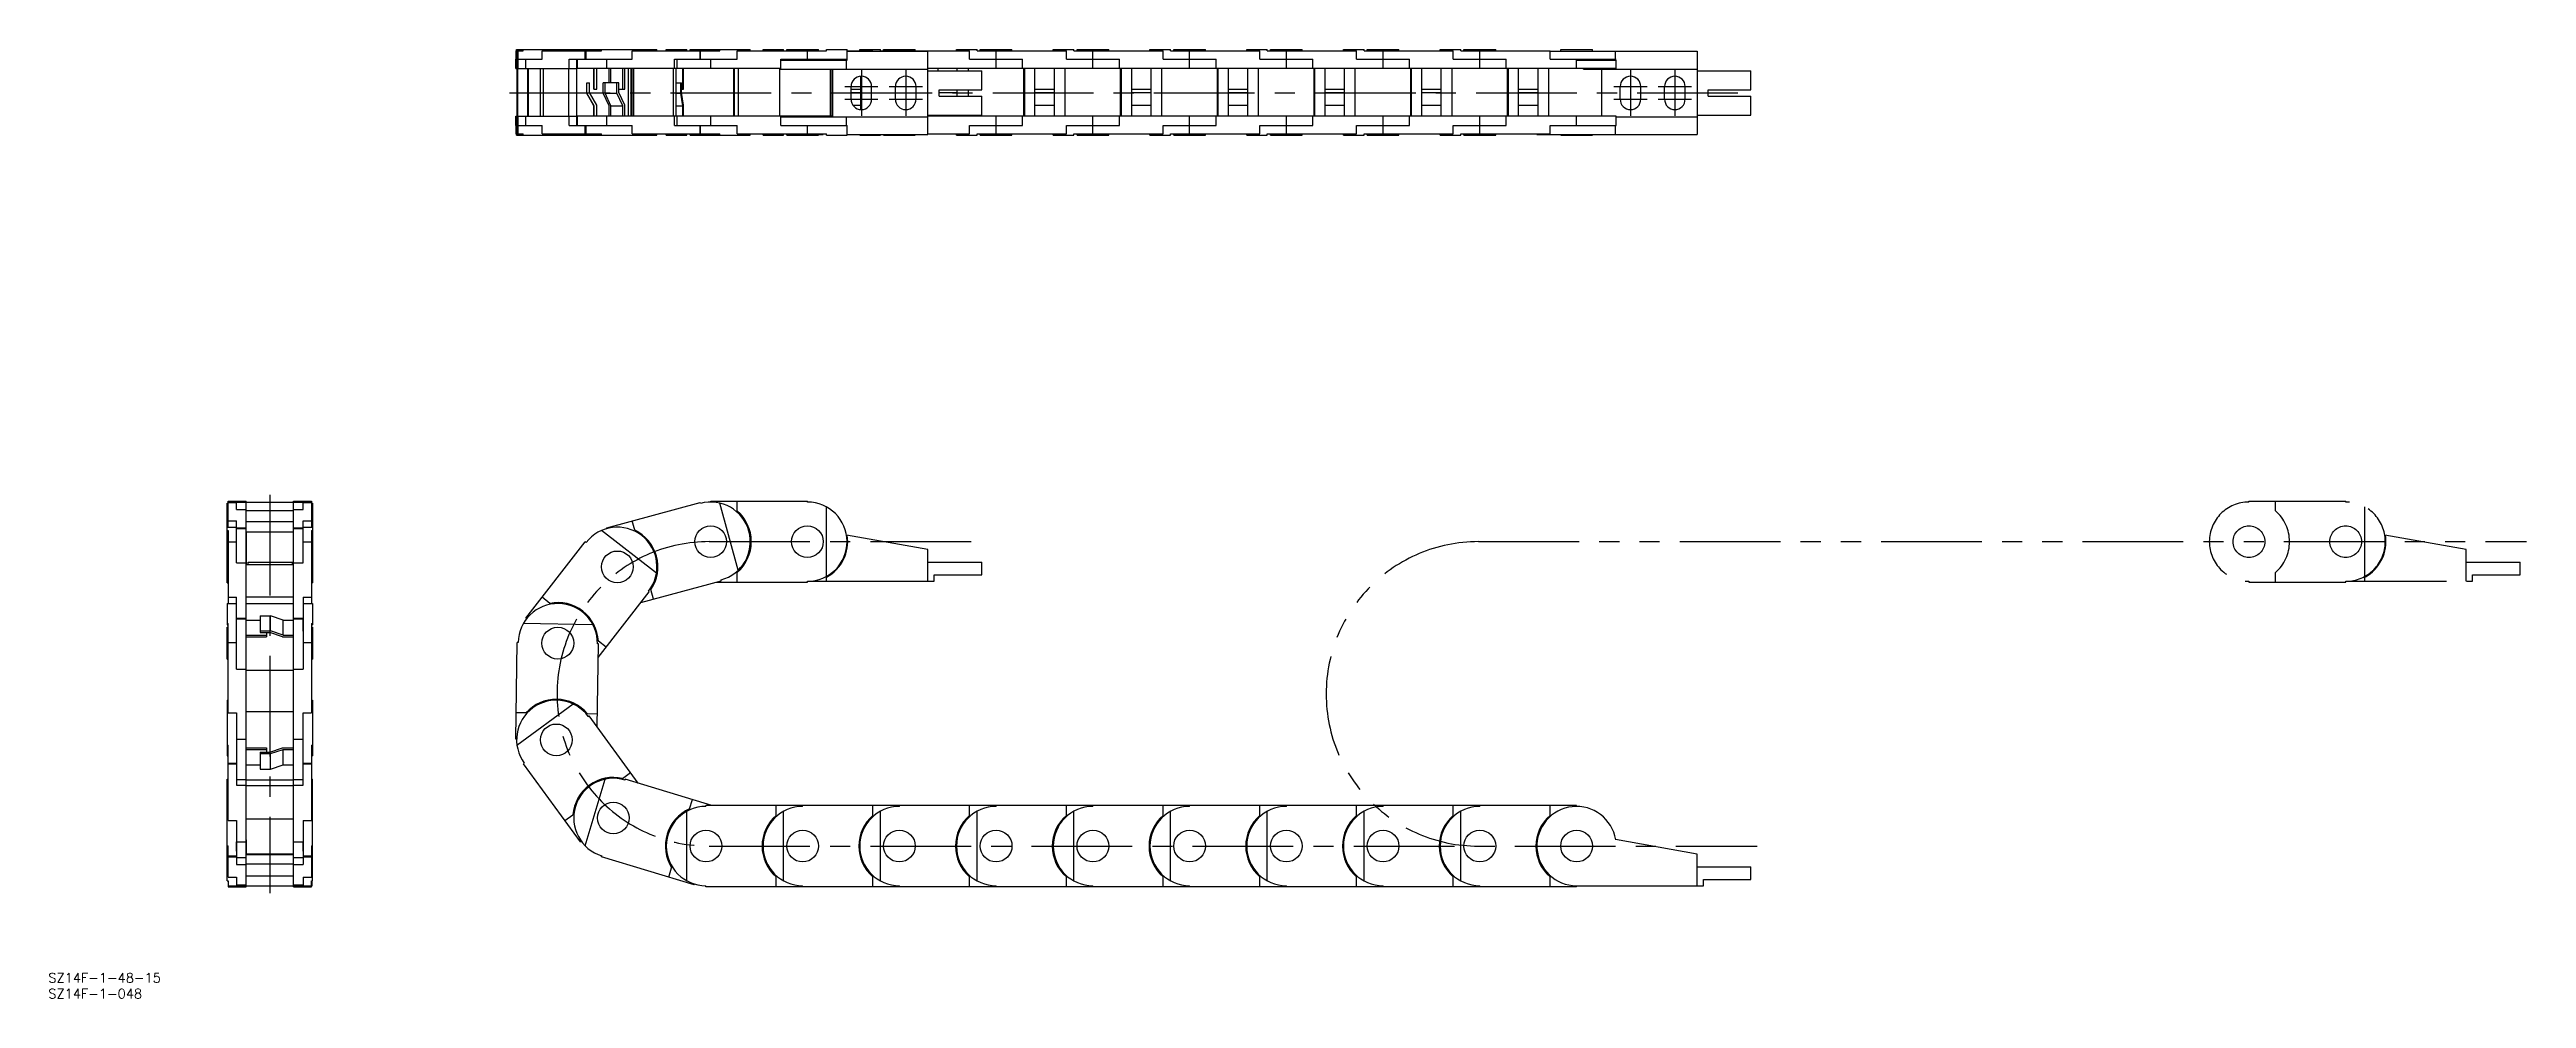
# Model space of a CAD drawing. Extents: x -69 to 712, y -35 to 264.
import ezdxf

# ---------------------------------------------------------------- set-up
doc = ezdxf.new("R2010")
doc.units = 0
doc.linetypes.add('CENTER', pattern=[50.8, 31.75, -6.35, 6.35, -6.35])
doc.linetypes.add('PHANTOM', pattern=[63.5, 31.75, -6.35, 6.35, -6.35, 6.35, -6.35])
doc.layers.get('0').update_dxf_attribs({"linetype": 'CONTINUOUS'})
doc.layers.add('CENTER', color=1, linetype='CENTER')
doc.styles.get("Standard").update_dxf_attribs({"font": 'txt.shx', "height": 3, "bigfont": 'bigfont.shx'})

msp = doc.modelspace()

# ---------------------------------------------------------------- linework, layer by layer
at = {"color": 7, "linetype": 'CONTINUOUS'}
for p, q in [((77.53, 257.97), (77.53, 260.97)), ((77.53, 260.97), (77.66, 260.97)), ((77.53, 257.97), (96.81, 257.97)), ((77.66, 263.58), (79.93, 263.58)), ((77.66, 260.97), (77.66, 263.58)), ((77.82, 263.97), (122.06, 263.97)), ((77.82, 263.58), (77.82, 263.97)), ((77.87, 257.97), (77.87, 260.97)), ((77.87, 260.97), (85.84, 260.97)), ((77.96, 242.97), (77.96, 257.97)), ((78, 260.97), (78, 263.58)), ((78.17, 242.97), (78.17, 257.97)), ((78.3, 260.97), (78.3, 263.58)), ((78.3, 257.97), (78.3, 260.97)), ((78.87, 260.97), (80.71, 260.97)), ((78.87, 260.97), (78.87, 260.97)), ((79.93, 263.58), (79.93, 263.97)), ((80.71, 257.97), (80.71, 260.97)), ((81.32, 242.97), (81.32, 257.97)), ((81.56, 242.97), (81.56, 257.97)), ((85.39, 242.97), (85.39, 257.97)), ((85.84, 263.58), (104.6, 263.58)), ((85.84, 260.97), (85.84, 263.58)), ((86.32, 242.97), (86.32, 257.97)), ((94.32, 242.97), (94.32, 257.97)), ((94.33, 260.97), (114.28, 260.97)), ((94.33, 257.97), (94.33, 260.97)), ((96.77, 257.97), (96.77, 260.97)), ((96.77, 260.97), (97.06, 260.97)), ((96.81, 242.97), (96.81, 257.97)), ((161.15, 257.97), (96.84, 257.97)), ((96.84, 242.97), (96.84, 257.97)), ((97.06, 257.97), (97.06, 260.97)), ((99.46, 260.97), (99.46, 263.58)), ((99.7, 260.97), (99.7, 263.58)), ((101.86, 263.58), (101.86, 263.97)), ((102.21, 251.47), (102.21, 257.97)), ((102.29, 260.97), (106.22, 260.97)), ((102.29, 260.97), (102.29, 260.97)), ((102.31, 251.47), (102.31, 257.97)), ((103.11, 251.47), (103.11, 257.97)), ((104.56, 263.58), (104.56, 263.97)), ((104.6, 263.58), (104.6, 263.97)), ((106.22, 257.97), (106.22, 260.97)), ((107, 253.47), (107, 257.97)), ((107.56, 253.47), (107.56, 257.97)), ((111.25, 251.47), (111.25, 257.97)), ((111.88, 251.47), (111.88, 257.97)), ((113.05, 242.97), (113.05, 257.97)), ((113.97, 242.97), (113.97, 257.97)), ((114.28, 263.58), (141.93, 263.58)), ((114.28, 260.97), (114.28, 263.58)), ((114.28, 242.97), (114.28, 257.97)), ((114.74, 242.97), (114.74, 257.97)), ((122.06, 263.58), (122.06, 263.97)), ((125, 263.97), (131.5, 263.97)), ((125, 263.58), (125, 263.97)), ((127.29, 242.97), (127.29, 257.97)), ((127.6, 260.97), (147.35, 260.97)), ((127.6, 257.97), (127.6, 260.97)), ((128.12, 242.97), (128.12, 257.97)), ((128.41, 257.97), (128.41, 260.97)), ((130.23, 251.47), (130.23, 257.97)), ((130.43, 251.47), (130.43, 257.97)), ((131.5, 263.58), (131.5, 263.97)), ((132.5, 263.97), (151.5, 263.97)), ((132.5, 263.58), (132.5, 263.97)), ((134, 263.58), (134, 263.97)), ((135.66, 260.97), (135.66, 263.58)), ((135.74, 260.97), (135.74, 263.58)), ((139, 257.97), (139, 260.97)), ((141.93, 263.58), (141.93, 263.97)), ((146.25, 242.97), (146.25, 257.97)), ((146.5, 242.97), (146.5, 257.97)), ((147.35, 263.58), (175.5, 263.58)), ((147.35, 260.97), (147.35, 263.58)), ((147.75, 242.97), (147.75, 257.97)), ((151.5, 263.58), (151.5, 263.97)), ((155.5, 263.97), (162, 263.97)), ((155.5, 263.58), (155.5, 263.97)), ((160.75, 242.97), (160.75, 257.97)), ((160.75, 257.8), (207.5, 257.8)), ((161.15, 257.97), (161.15, 260.97)), ((161.15, 260.97), (173.05, 260.97)), ((161.15, 260.62), (182.04, 260.62)), ((162, 263.58), (162, 263.97)), ((163, 263.97), (173, 263.97)), ((163, 263.58), (163, 263.97)), ((164.5, 260.62), (164.5, 260.97)), ((169.5, 260.97), (169.5, 263.58)), ((173, 263.58), (173, 263.97)), ((173.05, 260.97), (182, 260.97)), ((173.05, 260.97), (173.05, 260.97)), ((174.5, 260.62), (174.5, 260.97)), ((175.5, 263.97), (182, 263.97)), ((175.5, 263.58), (175.5, 263.97)), ((175.5, 260.62), (175.5, 260.97)), ((176.75, 242.97), (176.75, 257.8)), ((177, 242.97), (177, 257.8)), ((177.5, 242.8), (177.5, 257.8)), ((181.83, 257.8), (181.83, 260.62)), ((182, 260.97), (182, 263.97)), ((182, 263.58), (190.15, 263.58)), ((182, 263.45), (207.5, 263.45)), ((182.04, 260.62), (182.04, 263.45)), ((186, 263.97), (192.5, 263.97)), ((186, 263.58), (186, 263.97)), ((190.15, 263.45), (190.15, 263.58)), ((192.5, 263.58), (192.5, 263.97)), ((192.5, 263.58), (220.65, 263.58)), ((193.5, 263.97), (203.5, 263.97)), ((193.5, 263.58), (193.5, 263.97)), ((198.5, 263.45), (198.5, 263.58)), ((203.5, 263.58), (203.5, 263.97)), ((207.5, 237.15), (207.5, 263.45)), ((424.5, 257.97), (207.5, 257.97)), ((207.5, 257.3), (207.5, 257.97)), ((210.75, 257.3), (210.75, 257.97)), ((216.5, 263.97), (223, 263.97)), ((216.5, 263.58), (216.5, 263.97)), ((216.75, 257.3), (216.75, 257.97)), ((220.25, 257.3), (220.25, 257.97)), ((220.65, 260.97), (220.65, 263.58)), ((220.65, 260.97), (237.35, 260.97)), ((223, 263.58), (223, 263.97)), ((223, 263.58), (251.15, 263.58)), ((224, 263.97), (234, 263.97)), ((224, 263.58), (224, 263.97)), ((229, 257.97), (229, 263.58)), ((234, 263.58), (234, 263.97)), ((237.35, 257.97), (237.35, 260.97)), ((237.75, 242.97), (237.75, 257.97)), ((238, 242.97), (238, 257.97)), ((241.25, 242.97), (241.25, 257.97)), ((247, 263.97), (253.5, 263.97)), ((247, 263.58), (247, 263.97)), ((247.25, 257.97), (247.25, 242.97)), ((250.75, 242.97), (250.75, 257.97)), ((251.15, 260.97), (251.15, 263.58)), ((251.15, 260.97), (267.85, 260.97)), ((253.5, 263.58), (253.5, 263.97)), ((253.5, 263.58), (281.65, 263.58)), ((254.5, 263.97), (264.5, 263.97)), ((254.5, 263.58), (254.5, 263.97)), ((259.5, 257.97), (259.5, 263.58)), ((264.5, 263.58), (264.5, 263.97)), ((267.85, 257.97), (267.85, 260.97)), ((268.25, 242.97), (268.25, 257.97)), ((268.5, 242.97), (268.5, 257.97)), ((271.75, 242.97), (271.75, 257.97)), ((277.5, 263.97), (284, 263.97)), ((277.5, 263.58), (277.5, 263.97)), ((277.75, 257.97), (277.75, 242.97)), ((281.25, 242.97), (281.25, 257.97)), ((281.65, 260.97), (281.65, 263.58)), ((281.65, 260.97), (298.35, 260.97)), ((284, 263.58), (284, 263.97)), ((284, 263.58), (312.15, 263.58)), ((285, 263.97), (295, 263.97)), ((285, 263.58), (285, 263.97)), ((290, 257.97), (290, 263.58)), ((295, 263.58), (295, 263.97)), ((298.35, 257.97), (298.35, 260.97)), ((298.75, 242.97), (298.75, 257.97)), ((299, 242.97), (299, 257.97)), ((302.25, 242.97), (302.25, 257.97)), ((308, 263.97), (314.5, 263.97)), ((308, 263.58), (308, 263.97)), ((308.25, 257.97), (308.25, 242.97)), ((311.75, 242.97), (311.75, 257.97)), ((312.15, 260.97), (312.15, 263.58)), ((312.15, 260.97), (328.85, 260.97)), ((314.5, 263.58), (314.5, 263.97)), ((314.5, 263.58), (342.65, 263.58)), ((315.5, 263.97), (325.5, 263.97)), ((315.5, 263.58), (315.5, 263.97)), ((320.5, 257.97), (320.5, 263.58)), ((325.5, 263.58), (325.5, 263.97)), ((328.85, 257.97), (328.85, 260.97)), ((329.25, 242.97), (329.25, 257.97)), ((329.5, 242.97), (329.5, 257.97)), ((332.75, 242.97), (332.75, 257.97)), ((338.5, 263.97), (345, 263.97)), ((338.5, 263.58), (338.5, 263.97)), ((338.75, 257.97), (338.75, 242.97)), ((342.25, 242.97), (342.25, 257.97)), ((342.65, 260.97), (342.65, 263.58)), ((342.65, 260.97), (359.35, 260.97)), ((345, 263.58), (345, 263.97)), ((345, 263.58), (373.15, 263.58)), ((346, 263.97), (356, 263.97)), ((346, 263.58), (346, 263.97)), ((351, 257.97), (351, 263.58)), ((356, 263.58), (356, 263.97)), ((359.35, 257.97), (359.35, 260.97)), ((359.75, 242.97), (359.75, 257.97)), ((360, 242.97), (360, 257.97)), ((363.25, 242.97), (363.25, 257.97)), ((369, 263.97), (375.5, 263.97)), ((369, 263.58), (369, 263.97)), ((369.25, 257.97), (369.25, 242.97)), ((372.75, 242.97), (372.75, 257.97)), ((373.15, 260.97), (373.15, 263.58)), ((373.15, 260.97), (389.85, 260.97)), ((375.5, 263.58), (375.5, 263.97)), ((375.5, 263.58), (403.65, 263.58)), ((376.5, 263.97), (386.5, 263.97)), ((376.5, 263.58), (376.5, 263.97)), ((381.5, 257.97), (381.5, 263.58)), ((386.5, 263.58), (386.5, 263.97)), ((389.85, 257.97), (389.85, 260.97)), ((390.25, 242.97), (390.25, 257.97)), ((390.5, 242.97), (390.5, 257.97)), ((393.75, 242.97), (393.75, 257.97)), ((399.75, 257.97), (399.75, 242.97)), ((403.25, 242.97), (403.25, 257.97)), ((403.65, 260.97), (403.65, 263.58)), ((403.65, 263.45), (450, 263.45)), ((403.65, 260.97), (424.5, 260.97)), ((407, 263.97), (417, 263.97)), ((407, 263.45), (407, 263.97)), ((412, 257.97), (412, 260.97)), ((412, 260.62), (424.54, 260.62)), ((414.24, 257.8), (414.24, 257.97)), ((414.24, 257.8), (450, 257.8)), ((417, 263.45), (417, 263.97)), ((420, 242.97), (420, 257.8)), ((424.33, 260.62), (424.33, 263.45)), ((424.5, 257.97), (424.5, 260.62)), ((424.54, 257.8), (424.54, 260.62)), ((450, 263.45), (450, 237.15)), ((99.91, 250.26), (99.91, 253.47)), ((99.91, 253.47), (100.8, 253.47)), ((102.21, 246.26), (99.91, 250.26)), ((99.91, 250.26), (100, 250.26)), ((100, 250.26), (100, 253.47)), ((102.31, 246.26), (100, 250.26)), ((100.8, 250.47), (100.8, 253.47)), ((103.11, 246.47), (100.8, 250.47)), ((102.21, 251.47), (103.11, 251.47)), ((105.13, 250.26), (105.13, 253.47)), ((110.06, 253.47), (105.13, 253.47)), ((107, 246.26), (105.13, 250.26)), ((105.74, 250.26), (105.74, 253.47)), ((107.56, 246.26), (105.74, 250.26)), ((105.74, 250.26), (109.43, 250.26)), ((109.43, 250.26), (109.43, 253.47)), ((111.25, 246.26), (109.43, 250.26)), ((110.06, 250.47), (110.06, 253.47)), ((110.06, 251.47), (111.88, 251.47)), ((111.88, 246.47), (110.06, 250.47)), ((128.12, 253.47), (129.83, 253.47)), ((128.12, 250.26), (129.62, 250.26)), ((129.62, 250.26), (129.62, 253.47)), ((130.23, 246.26), (129.62, 250.26)), ((129.83, 250.47), (129.83, 253.47)), ((129.83, 251.47), (130.43, 251.47)), ((130.43, 246.47), (129.83, 250.47)), ((183.25, 248.3), (183.25, 252.3)), ((183.25, 251.47), (186.25, 251.47)), ((183.25, 250.47), (186.25, 250.47)), ((186.25, 255.54), (186.25, 245.06)), ((189.75, 252.3), (189.75, 252.32)), ((189.75, 248.3), (189.75, 252.3)), ((197.25, 248.3), (197.25, 252.3)), ((203.75, 248.3), (203.75, 252.3)), ((207.5, 257.3), (224.5, 257.3)), ((211, 251.3), (224.5, 251.3)), ((211, 249.3), (211, 251.3)), ((211, 250.47), (216.75, 250.47)), ((216.75, 249.3), (216.75, 251.3)), ((220.25, 249.3), (220.25, 251.3)), ((224.5, 251.3), (224.5, 257.3)), ((241.25, 251.47), (247.25, 251.47)), ((241.25, 250.47), (247.25, 250.47)), ((271.75, 251.47), (277.75, 251.47)), ((271.75, 250.47), (277.75, 250.47)), ((302.25, 251.47), (308.25, 251.47)), ((302.25, 250.47), (308.25, 250.47)), ((332.75, 251.47), (338.75, 251.47)), ((332.75, 250.47), (338.75, 250.47)), ((363.25, 251.47), (369.25, 251.47)), ((363.25, 250.47), (369.25, 250.47)), ((393.75, 251.47), (399.75, 251.47)), ((393.75, 250.47), (399.75, 250.47)), ((425.75, 248.3), (425.75, 252.3)), ((432.25, 248.3), (432.25, 252.3)), ((439.75, 248.3), (439.75, 252.3)), ((446.25, 248.3), (446.25, 252.3)), ((450, 257.3), (467, 257.3)), ((453.5, 251.3), (467, 251.3)), ((453.5, 249.3), (453.5, 251.3)), ((467, 251.3), (467, 257.3)), ((77.53, 242.97), (96.81, 242.97)), ((77.53, 239.97), (77.53, 242.97)), ((77.87, 239.97), (77.87, 242.97)), ((78.3, 239.97), (78.3, 242.97)), ((80.71, 239.97), (80.71, 242.97)), ((94.33, 239.97), (94.33, 242.97)), ((96.77, 239.98), (96.77, 242.97)), ((177.5, 242.97), (96.84, 242.97)), ((97.06, 239.97), (97.06, 242.97)), ((102.21, 246.26), (102.31, 246.26)), ((102.21, 242.97), (102.21, 246.26)), ((102.31, 242.97), (102.31, 246.26)), ((103.11, 242.97), (103.11, 246.47)), ((106.22, 239.97), (106.22, 242.97)), ((107, 242.97), (107, 246.26)), ((107.56, 246.26), (111.25, 246.26)), ((107.56, 242.97), (107.56, 246.26)), ((111.25, 242.97), (111.25, 246.26)), ((111.88, 242.97), (111.88, 246.47)), ((127.6, 239.97), (127.6, 242.97)), ((128.12, 246.26), (130.23, 246.26)), ((128.41, 239.98), (128.41, 242.97)), ((130.23, 242.97), (130.23, 246.26)), ((130.43, 242.97), (130.43, 246.47)), ((139, 239.97), (139, 242.97)), ((161.15, 239.97), (161.15, 242.97)), ((161.15, 242.8), (207.5, 242.8)), ((168, 242.8), (168, 242.97)), ((176.35, 242.8), (176.35, 242.97)), ((181.83, 239.97), (181.83, 242.8)), ((183.81, 246.47), (186.25, 246.47)), ((189.75, 248.28), (189.75, 248.3)), ((207.5, 243.3), (224.5, 243.3)), ((207.5, 242.97), (207.5, 243.3)), ((424.5, 242.97), (207.5, 242.97)), ((210.75, 242.97), (210.75, 243.3)), ((211, 249.3), (224.5, 249.3)), ((216.75, 242.97), (216.75, 243.3)), ((220.25, 242.97), (220.25, 243.3)), ((224.5, 243.3), (224.5, 249.3)), ((229, 237.37), (229, 242.97)), ((237.35, 239.97), (237.35, 242.97)), ((241.25, 246.47), (247.25, 246.47)), ((259.5, 237.37), (259.5, 242.97)), ((267.85, 239.97), (267.85, 242.97)), ((271.75, 246.47), (277.75, 246.47)), ((290, 237.37), (290, 242.97)), ((298.35, 239.97), (298.35, 242.97)), ((302.25, 246.47), (308.25, 246.47)), ((320.5, 237.37), (320.5, 242.97)), ((328.85, 239.97), (328.85, 242.97)), ((332.75, 246.47), (338.75, 246.47)), ((351, 237.37), (351, 242.97)), ((359.35, 239.97), (359.35, 242.97)), ((363.25, 246.47), (369.25, 246.47)), ((381.5, 237.37), (381.5, 242.97)), ((389.85, 239.97), (389.85, 242.97)), ((393.75, 246.47), (399.75, 246.47)), ((412, 239.97), (412, 242.97)), ((424.5, 239.97), (424.5, 242.97)), ((424.5, 242.8), (450, 242.8)), ((424.54, 239.97), (424.54, 242.8)), ((450, 243.3), (467, 243.3)), ((453.5, 249.3), (467, 249.3)), ((467, 243.3), (467, 249.3)), ((77.53, 239.97), (77.66, 239.97)), ((77.66, 237.37), (77.66, 239.97)), ((77.66, 237.37), (79.93, 237.37)), ((77.82, 236.97), (77.82, 237.37)), ((77.82, 236.97), (122.06, 236.97)), ((77.87, 239.97), (85.84, 239.97)), ((78, 237.37), (78, 239.97)), ((78.3, 237.37), (78.3, 239.97)), ((78.87, 239.98), (80.94, 239.98)), ((78.87, 239.97), (78.87, 239.98)), ((79.93, 236.97), (79.93, 237.37)), ((85.84, 237.37), (85.84, 239.97)), ((85.84, 237.37), (104.6, 237.37)), ((94.33, 239.97), (114.28, 239.97)), ((96.77, 239.98), (97.06, 239.98)), ((99.46, 237.37), (99.46, 239.97)), ((99.7, 237.37), (99.7, 239.97)), ((101.86, 236.97), (101.86, 237.37)), ((102.29, 239.98), (106.3, 239.98)), ((102.29, 239.97), (102.29, 239.98)), ((104.56, 236.97), (104.56, 237.37)), ((104.6, 236.97), (104.6, 237.37)), ((114.28, 237.37), (114.28, 239.97)), ((114.28, 237.37), (141.93, 237.37)), ((122.06, 236.97), (122.06, 237.37)), ((125, 236.97), (125, 237.37)), ((125, 236.97), (131.5, 236.97)), ((127.6, 239.97), (147.35, 239.97)), ((131.5, 236.97), (131.5, 237.37)), ((132.5, 236.97), (132.5, 237.37)), ((132.5, 236.97), (151.5, 236.97)), ((134, 236.97), (134, 237.37)), ((135.66, 237.37), (135.66, 239.97)), ((135.74, 237.37), (135.74, 239.97)), ((141.93, 236.97), (141.93, 237.37)), ((147.35, 237.37), (147.35, 239.97)), ((147.35, 237.37), (175.5, 237.37)), ((151.5, 236.97), (151.5, 237.37)), ((155.5, 236.97), (155.5, 237.37)), ((155.5, 236.97), (162, 236.97)), ((161.15, 239.97), (182.04, 239.97)), ((162, 236.97), (162, 237.37)), ((163, 236.97), (163, 237.37)), ((163, 236.97), (173, 236.97)), ((164.5, 237.15), (164.5, 237.37)), ((164.5, 237.15), (174.5, 237.15)), ((169.5, 237.37), (169.5, 239.97)), ((173, 236.97), (173, 237.15)), ((173.05, 239.98), (181.83, 239.98)), ((173.05, 239.97), (173.05, 239.98)), ((174.5, 237.15), (174.5, 237.37)), ((175.5, 236.97), (175.5, 237.37)), ((175.5, 236.97), (182, 236.97)), ((182, 236.97), (182, 239.97)), ((182, 237.15), (207.5, 237.15)), ((182.04, 237.15), (182.04, 239.97)), ((186, 236.97), (186, 237.15)), ((186, 236.97), (192.5, 236.97)), ((192.5, 236.97), (192.5, 237.15)), ((193.5, 236.97), (193.5, 237.15)), ((193.5, 236.97), (203.5, 236.97)), ((203.5, 236.97), (203.5, 237.15)), ((207.5, 237.37), (220.65, 237.37)), ((216.5, 236.97), (216.5, 237.37)), ((216.5, 236.97), (223, 236.97)), ((220.65, 239.97), (237.35, 239.97)), ((220.65, 237.37), (220.65, 239.97)), ((223, 237.37), (251.15, 237.37)), ((223, 236.97), (223, 237.37)), ((224, 236.97), (224, 237.37)), ((224, 236.97), (234, 236.97)), ((234, 236.97), (234, 237.37)), ((247, 236.97), (247, 237.37)), ((247, 236.97), (253.5, 236.97)), ((251.15, 239.97), (267.85, 239.97)), ((251.15, 237.37), (251.15, 239.97)), ((253.5, 237.37), (281.65, 237.37)), ((253.5, 236.97), (253.5, 237.37)), ((254.5, 236.97), (254.5, 237.37)), ((254.5, 236.97), (264.5, 236.97)), ((264.5, 236.97), (264.5, 237.37)), ((277.5, 236.97), (277.5, 237.37)), ((277.5, 236.97), (284, 236.97)), ((281.65, 239.97), (298.35, 239.97)), ((281.65, 237.37), (281.65, 239.97)), ((284, 237.37), (312.15, 237.37)), ((284, 236.97), (284, 237.37)), ((285, 236.97), (285, 237.37)), ((285, 236.97), (295, 236.97)), ((295, 236.97), (295, 237.37)), ((308, 236.97), (308, 237.37)), ((308, 236.97), (314.5, 236.97)), ((312.15, 239.97), (328.85, 239.97)), ((312.15, 237.37), (312.15, 239.97)), ((314.5, 237.37), (342.65, 237.37)), ((314.5, 236.97), (314.5, 237.37)), ((315.5, 236.97), (315.5, 237.37)), ((315.5, 236.97), (325.5, 236.97)), ((325.5, 236.97), (325.5, 237.37)), ((338.5, 236.97), (338.5, 237.37)), ((338.5, 236.97), (345, 236.97)), ((342.65, 239.97), (359.35, 239.97)), ((342.65, 237.37), (342.65, 239.97)), ((345, 237.37), (373.15, 237.37)), ((345, 236.97), (345, 237.37)), ((346, 236.97), (346, 237.37)), ((346, 236.97), (356, 236.97)), ((356, 236.97), (356, 237.37)), ((369, 236.97), (369, 237.37)), ((369, 236.97), (375.5, 236.97)), ((373.15, 239.97), (389.85, 239.97)), ((373.15, 237.37), (373.15, 239.97)), ((375.5, 237.37), (403.65, 237.37)), ((375.5, 236.97), (375.5, 237.37)), ((376.5, 236.97), (376.5, 237.37)), ((376.5, 236.97), (386.5, 236.97)), ((386.5, 236.97), (386.5, 237.37)), ((399.5, 237.15), (399.5, 237.37)), ((399.5, 237.15), (450, 237.15)), ((403.65, 239.97), (424.54, 239.97)), ((403.65, 237.37), (403.65, 239.97)), ((407, 236.97), (407, 237.15)), ((407, 236.97), (417, 236.97)), ((417, 236.97), (417, 237.15)), ((424.33, 237.15), (424.33, 239.97)), ((-13.5, 95.85), (-13.5, 120.95)), ((-13.5, 120.95), (-13.1, 120.95)), ((-13.1, 113.35), (-13.1, 121.6)), ((-13.1, 121.6), (-7.5, 121.6)), ((-13.1, 121.3), (13.1, 121.3)), ((-13.1, 121.16), (-10.5, 121.16)), ((-10.5, 118.98), (-10.5, 121.6)), ((-10.5, 118.98), (-7.5, 118.98)), ((-7.5, 0), (-7.5, 121.6)), ((-7.5, 118.59), (7.5, 118.59)), ((7.5, 0), (7.5, 121.6)), ((7.5, 121.6), (13.1, 121.6)), ((7.5, 118.98), (10.5, 118.98)), ((10.5, 118.98), (10.5, 121.6)), ((10.5, 121.16), (13.1, 121.16)), ((13.1, 121.6), (13.1, 113.35)), ((13.1, 120.95), (13.5, 120.95)), ((13.5, 120.95), (13.5, 95.85)), ((106.22, 113.2), (135.66, 121.16)), ((135.74, 120.87), (135.66, 121.16)), ((139, 121.6), (169.5, 121.6)), ((139, 121.3), (139, 121.6)), ((147.65, 99.78), (141.93, 120.95)), ((147.35, 118.5), (147.35, 121.6)), ((169.5, 121.3), (169.5, 121.6)), ((175.5, 97.83), (175.5, 119.77)), ((-13.5, 113.8), (-13.1, 113.8)), ((-13.5, 113.35), (-10.5, 113.35)), ((-13.5, 112.32), (-13.1, 112.32)), ((-13.1, 115.38), (-10.5, 115.38)), ((-13.1, 112.32), (-13.1, 89.29)), ((-10.5, 102.13), (-10.5, 115.38)), ((-10.5, 111.02), (-10.5, 113.35)), ((-10.5, 113.2), (-7.5, 113.2)), ((-10.5, 112.91), (-7.5, 112.91)), ((-10.5, 111.02), (-10.5, 111.02)), ((-7.5, 115.2), (7.5, 115.2)), ((-7.5, 111.91), (7.5, 111.91)), ((-7.32, 101.63), (-7.32, 111.91)), ((7.5, 113.2), (10.5, 113.2)), ((7.5, 112.91), (10.5, 112.91)), ((10.49, 111.02), (10.49, 113.35)), ((10.49, 111.02), (10.5, 111.02)), ((10.5, 102.13), (10.5, 115.38)), ((10.5, 115.38), (13.1, 115.38)), ((10.5, 113.35), (13.5, 113.35)), ((13.1, 113.8), (13.5, 113.8)), ((13.1, 112.32), (13.1, 89.29)), ((13.1, 112.32), (13.5, 112.32)), ((121.89, 98.83), (104.6, 112.32)), ((106.3, 112.91), (106.22, 113.2)), ((115.09, 112.39), (114.28, 115.38)), ((207.5, 106.3), (181.83, 110.83)), ((-13.5, 105.85), (-13.1, 105.85)), ((-13.1, 108.72), (-10.5, 108.72)), ((-10.5, 102.13), (-7.5, 102.13)), ((-7.5, 101.63), (7.5, 101.63)), ((-6.82, 102.3), (7.18, 102.3)), ((-6.82, 101.63), (-6.82, 102.3)), ((7.18, 101.63), (7.18, 102.3)), ((7.5, 102.13), (10.5, 102.13)), ((10.5, 108.72), (13.1, 108.72)), ((13.1, 105.85), (13.5, 105.85)), ((80.71, 84.66), (99.46, 108.72)), ((99.7, 108.53), (99.46, 108.72)), ((207.5, 96.3), (207.5, 106.3)), ((207.5, 102.3), (224.5, 102.3)), ((224.5, 98.3), (224.5, 102.3)), ((-13.5, 95.85), (-13.1, 95.85)), ((13.1, 95.85), (13.5, 95.85)), ((117.02, 89.6), (142.34, 96.44)), ((140.7, 96), (169.5, 96)), ((142.34, 96.44), (142.26, 96.73)), ((147.35, 96), (147.35, 99.1)), ((169.5, 96.3), (209.5, 96.3)), ((169.5, 96), (169.5, 96.3)), ((175.5, 96.3), (175.5, 97.61)), ((209.5, 98.3), (224.5, 98.3)), ((209.5, 96.3), (209.5, 98.3)), ((-13.5, 89.29), (-13.5, 82.62)), ((-13.5, 89.29), (-10.5, 89.29)), ((-13.1, 91.25), (-10.5, 91.25)), ((-13.1, 89.34), (-10.5, 89.34)), ((-10.5, 68.64), (-10.5, 91.25)), ((-7.5, 91.38), (7.5, 91.38)), ((-7.5, 89.29), (7.5, 89.29)), ((10.5, 91.25), (10.5, 68.64)), ((10.5, 91.25), (13.1, 91.25)), ((10.5, 89.34), (13.1, 89.34)), ((10.5, 89.29), (13.5, 89.29)), ((13.5, 89.29), (13.5, 82.62)), ((88.28, 89.34), (85.84, 91.25)), ((103.53, 72.3), (119.65, 92.98)), ((119.65, 92.98), (119.41, 93.16)), ((120.95, 90.67), (120.15, 93.66)), ((-13.5, 82.96), (-13.1, 82.96)), ((-13.5, 82.62), (-13.1, 82.62)), ((-13.5, 71.79), (-13.5, 81.79)), ((-13.5, 81.79), (-13.1, 81.79)), ((-13.1, 54.8), (-13.1, 82.96)), ((-10.5, 84.66), (-7.5, 84.66)), ((-10.5, 80.53), (-10.5, 84.48)), ((-10.5, 84.48), (-7.5, 84.48)), ((-10.5, 80.53), (-10.5, 80.53)), ((-7.5, 83.99), (-3, 83.99)), ((-7.5, 79.26), (-1, 79.26)), ((-7.5, 78.77), (-1, 78.77)), ((-3, 85.41), (-3, 80.19)), ((-3, 85.41), (0.21, 85.41)), ((-3, 80.68), (0.21, 80.68)), ((-3, 80.19), (0, 80.19)), ((-1, 80.19), (-1, 78.77)), ((4, 78.77), (0, 80.19)), ((4.21, 83.99), (0.21, 85.41)), ((0.21, 80.68), (0.21, 85.41)), ((4.21, 79.26), (0.21, 80.68)), ((4, 78.77), (7.5, 78.77)), ((4.21, 79.26), (4.21, 83.99)), ((4.21, 83.99), (7.5, 83.99)), ((4.21, 79.26), (7.5, 79.26)), ((7.5, 84.66), (10.5, 84.66)), ((7.5, 84.48), (10.5, 84.48)), ((10.49, 80.53), (10.49, 84.48)), ((10.49, 80.53), (10.5, 80.53)), ((13.1, 82.96), (13.1, 54.8)), ((13.1, 82.96), (13.5, 82.96)), ((13.1, 82.62), (13.5, 82.62)), ((13.1, 81.79), (13.5, 81.79)), ((13.5, 81.79), (13.5, 71.79)), ((101.86, 82.62), (79.93, 82.96)), ((80.94, 84.48), (80.71, 84.66)), ((-13.5, 71.79), (-13.1, 71.79)), ((-13.1, 76.99), (-10.5, 76.99)), ((10.5, 76.99), (13.1, 76.99)), ((13.1, 71.79), (13.5, 71.79)), ((77.53, 46.5), (78, 76.99)), ((78.3, 76.99), (78, 76.99)), ((103.19, 50.39), (103.6, 76.59)), ((103.6, 76.59), (103.3, 76.6)), ((106.03, 75.51), (103.59, 77.41)), ((-10.5, 68.64), (-7.5, 68.64)), ((-7.5, 68.24), (7.5, 68.24)), ((7.5, 68.64), (10.5, 68.64)), ((-13.5, 58.8), (-13.5, 41.3)), ((-13.5, 58.8), (-13.1, 58.8)), ((-13.1, 54.85), (-10.5, 54.85)), ((-13.1, 54.8), (-10.5, 54.8)), ((-10.5, 54.85), (-10.5, 32)), ((-7.5, 55.24), (7.5, 55.24)), ((-7.5, 55.19), (7.5, 55.19)), ((10.5, 32), (10.5, 54.85)), ((10.5, 54.85), (13.1, 54.85)), ((10.5, 54.8), (13.1, 54.8)), ((13.1, 58.8), (13.5, 58.8)), ((13.5, 58.8), (13.5, 41.3)), ((80.75, 54.8), (77.66, 54.85)), ((77.93, 44.67), (95.64, 57.61)), ((103.25, 54.45), (100.16, 54.49)), ((100.42, 53.67), (100.66, 53.85)), ((116.13, 32.67), (100.66, 53.85)), ((-13.5, 44.67), (-13.1, 44.67)), ((-13.5, 41.3), (-13.1, 41.3)), ((-13.1, 20.86), (-13.1, 44.67)), ((-10.5, 46.5), (-7.5, 46.5)), ((-10.5, 46.49), (-7.5, 46.49)), ((-7.5, 43.78), (-1, 43.78)), ((-7.5, 43.31), (-1, 43.31)), ((-3, 42.42), (-3, 37.1)), ((-3, 42.42), (0, 42.42)), ((-3, 41.95), (0.21, 41.95)), ((-1, 43.78), (-1, 42.42)), ((0, 42.42), (4, 43.78)), ((0.21, 41.95), (4.21, 43.31)), ((0.21, 37.1), (0.21, 41.95)), ((4, 43.78), (7.5, 43.78)), ((4.21, 38.46), (4.21, 43.31)), ((4.21, 43.31), (7.5, 43.31)), ((7.5, 46.5), (10.5, 46.5)), ((7.5, 46.49), (10.5, 46.49)), ((13.1, 44.67), (13.1, 20.86)), ((13.1, 44.67), (13.5, 44.67)), ((13.1, 41.3), (13.5, 41.3)), ((77.83, 46.49), (77.53, 46.5)), ((-13.5, 1.83), (-13.5, 33.91)), ((-13.5, 33.91), (-13.1, 33.91)), ((-13.1, 38.92), (-10.5, 38.92)), ((-13.1, 38.75), (-10.5, 38.75)), ((-10.5, 33.83), (-7.5, 33.83)), ((-10.5, 32), (-7.5, 32)), ((-7.5, 38.46), (-3, 38.46)), ((-7.5, 33.72), (7.5, 33.72)), ((-7.5, 31.86), (7.5, 31.86)), ((-3, 37.1), (0.21, 37.1)), ((0.21, 37.1), (4.21, 38.46)), ((4.21, 38.46), (7.5, 38.46)), ((7.5, 33.83), (10.49, 33.83)), ((7.5, 32), (10.5, 32)), ((10.5, 38.92), (13.1, 38.92)), ((10.5, 38.75), (13.1, 38.75)), ((13.1, 33.91), (13.5, 33.91)), ((13.5, 1.83), (13.5, 33.91)), ((79.99, 38.75), (80.23, 38.92)), ((97.98, 14.12), (79.99, 38.75)), ((99.39, 12.92), (105.77, 33.91)), ((111.23, 34.14), (113.73, 35.96)), ((111.95, 33.63), (112.04, 33.92)), ((139.4, 25.6), (112.04, 33.92)), ((131.5, 1.83), (131.5, 23.77)), ((132.33, 24.51), (133.23, 27.48)), ((412, 25.6), (137.5, 25.6)), ((137.5, 25.3), (137.5, 25.6)), ((159.65, 22.5), (159.65, 25.6)), ((162, 1.83), (162, 23.77)), ((168, 25.3), (168, 25.6)), ((190.15, 22.5), (190.15, 25.6)), ((192.5, 1.83), (192.5, 23.77)), ((198.5, 25.3), (198.5, 25.6)), ((220.65, 22.5), (220.65, 25.6)), ((223, 1.83), (223, 23.77)), ((229, 25.3), (229, 25.6)), ((251.15, 22.5), (251.15, 25.6)), ((253.5, 1.83), (253.5, 23.77)), ((259.5, 25.3), (259.5, 25.6)), ((281.65, 22.5), (281.65, 25.6)), ((284, 1.83), (284, 23.77)), ((290, 25.3), (290, 25.6)), ((312.15, 22.5), (312.15, 25.6)), ((314.5, 1.83), (314.5, 23.77)), ((320.5, 25.3), (320.5, 25.6)), ((342.65, 22.5), (342.65, 25.6)), ((345, 1.83), (345, 23.77)), ((351, 25.3), (351, 25.6)), ((373.15, 22.5), (373.15, 25.6)), ((375.5, 1.83), (375.5, 23.77)), ((381.5, 25.3), (381.5, 25.6)), ((381.5, 25.3), (381.5, 25.6)), ((403.65, 22.5), (403.65, 25.6)), ((412, 25.3), (412, 25.6)), ((-13.1, 20.86), (-10.5, 20.86)), ((-10.5, 20.86), (-10.5, 6.99)), ((-7.5, 21.36), (7.5, 21.36)), ((10.5, 20.86), (10.5, 6.99)), ((10.5, 20.86), (13.1, 20.86)), ((93.06, 20.86), (95.56, 22.69)), ((-13.5, 12.92), (-13.1, 12.92)), ((-13.1, 2.98), (-13.1, 12.92)), ((-13.1, 9.71), (-10.5, 9.71)), ((-13.1, 9.42), (-10.5, 9.42)), ((-10.5, 14.12), (-7.5, 14.12)), ((-10.5, 11.24), (-10.5, 14.12)), ((-10.5, 11.24), (-10.5, 11.24)), ((-10.5, 9.17), (-7.5, 9.17)), ((-7.5, 14.79), (-7.32, 14.79)), ((-7.5, 10.35), (7.5, 10.35)), ((-7.5, 10.19), (7.5, 10.19)), ((-7.32, 10.35), (-7.32, 14.79)), ((7.5, 14.12), (10.5, 14.12)), ((7.5, 9.17), (10.5, 9.17)), ((10.49, 11.24), (10.49, 14.3)), ((10.49, 11.24), (10.5, 11.24)), ((10.5, 9.71), (13.1, 9.71)), ((10.5, 9.42), (13.1, 9.42)), ((13.1, 12.92), (13.1, 2.98)), ((13.1, 12.92), (13.5, 12.92)), ((97.98, 14.12), (98.23, 14.3)), ((104.6, 9.42), (104.68, 9.71)), ((133.78, 0.55), (104.6, 9.42)), ((450, 10.3), (424.33, 14.83)), ((450, 0.3), (450, 10.3)), ((-13.5, 1.83), (-13.1, 1.83)), ((-13.1, 2.98), (-10.5, 2.98)), ((-13.1, 1.83), (-13.1, 0)), ((-13.1, 0.3), (13.32, 0.3)), ((-10.5, 6.99), (-7.5, 6.99)), ((-10.5, 2.98), (-10.5, 0)), ((-10.5, 0.55), (-7.5, 0.55)), ((-7.5, 7.17), (7.5, 7.17)), ((-7.5, 3.38), (7.5, 3.38)), ((7.5, 6.99), (10.5, 6.99)), ((7.5, 0.55), (10.5, 0.55)), ((10.5, 2.98), (10.5, 0)), ((10.5, 2.98), (13.1, 2.98)), ((13.1, 1.83), (13.5, 1.83)), ((13.1, 0), (13.1, 1.83)), ((13.32, 0.3), (13.32, 1.83)), ((125.79, 2.98), (126.69, 5.95)), ((133.78, 0.55), (133.86, 0.84)), ((137.5, 0), (137.5, 0.3)), ((412, 0), (137.5, 0)), ((159.65, 0), (159.65, 3.1)), ((168, 0), (168, 0.3)), ((190.15, 0), (190.15, 3.1)), ((198.5, 0), (198.5, 0.3)), ((220.65, 0), (220.65, 3.1)), ((229, 0), (229, 0.3)), ((251.15, 0), (251.15, 3.1)), ((259.5, 0), (259.5, 0.3)), ((281.65, 0), (281.65, 3.1)), ((290, 0), (290, 0.3)), ((312.15, 0), (312.15, 3.1)), ((320.5, 0), (320.5, 0.3)), ((342.65, 0), (342.65, 3.1)), ((351, 0), (351, 0.3)), ((373.15, 0), (373.15, 3.1)), ((381.5, 0), (381.5, 0.3)), ((381.5, 0), (381.5, 0.3)), ((403.65, 0), (403.65, 3.1)), ((412, 0.3), (452, 0.3)), ((412, 0), (412, 0.3)), ((450, 6.3), (467, 6.3)), ((452, 2.3), (467, 2.3)), ((452, 0.3), (452, 2.3)), ((467, 2.3), (467, 6.3)), ((-13.1, 0), (-7.5, 0)), ((7.5, 0), (13.1, 0))]:
    msp.add_line(p, q, dxfattribs=at)
at = {"color": 3, "linetype": 'PHANTOM'}
for p, q in [((624, 121.6), (654.5, 121.6)), ((624, 121.3), (624, 121.6)), ((632.35, 118.5), (632.35, 121.6)), ((654.5, 121.3), (654.5, 121.6)), ((660.5, 97.83), (660.5, 119.77)), ((692.5, 106.3), (666.83, 110.83)), ((381.05, 108.8), (711.5, 108.8)), ((692.5, 96.3), (692.5, 106.3)), ((692.5, 102.3), (709.5, 102.3)), ((709.5, 98.3), (709.5, 102.3)), ((624, 96.3), (624, 96)), ((624, 96), (654.5, 96)), ((632.35, 96), (632.35, 99.1)), ((654.5, 96.3), (694.5, 96.3)), ((654.5, 96), (654.5, 96.3)), ((660.5, 96.3), (660.5, 97.61)), ((694.5, 98.3), (709.5, 98.3)), ((694.5, 96.3), (694.5, 98.3))]:
    msp.add_line(p, q, dxfattribs=at)
at = {"color": 7, "linetype": 'CONTINUOUS'}
for centre in [(139, 108.8), (169.5, 108.8), (109.56, 100.85), (90.8, 76.79), (90.32, 46.3), (108.32, 21.67), (137.5, 12.8), (168, 12.8), (198.5, 12.8), (229, 12.8), (259.5, 12.8), (290, 12.8), (320.5, 12.8), (351, 12.8), (381.5, 12.8), (412, 12.8)]:
    msp.add_circle(centre, 5, dxfattribs=at)
at = {"color": 3, "linetype": 'PHANTOM'}
for centre in [(624, 108.8), (654.5, 108.8)]:
    msp.add_circle(centre, 5, dxfattribs=at)
at = {"color": 7, "linetype": 'CONTINUOUS'}
for centre, radius, start, end in [((186.5, 252.3), 3.25, 0.00045, 179.99955), ((200.5, 252.3), 3.25, 0.00045, 179.99955), ((429, 252.3), 3.25, 0.00045, 179.99955), ((443, 252.3), 3.25, 0.00045, 179.99955), ((186.5, 248.3), 3.25, 180.00045, 359.99955), ((200.5, 248.3), 3.25, 180.00045, 359.99955), ((429, 248.3), 3.25, 180.00045, 359.99955), ((443, 248.3), 3.25, 180.00045, 359.99955), ((139, 108.8), 12.5, 285.11686, 105.11686), ((139, 108.8), 12.8, 310.71857, 49.28142), ((169.5, 108.8), 12.5, 270, 90), ((109.56, 100.85), 12.5, 322.05605, 142.056), ((109.56, 100.85), 12.8, 325.83545, 64.39837), ((169.5, 108.8), 12.7, 298.19287, 9.00906), ((90.8, 76.79), 12.5, 359.10482, 179.10482), ((90.8, 76.79), 12.8, 2.77458, 101.33751), ((90.32, 46.3), 12.5, 36.15359, 216.15358), ((90.32, 46.3), 12.8, 39.82336, 138.38629), ((108.32, 21.67), 12.8, 76.87218, 175.43502), ((108.32, 21.67), 12.5, 73.09281, 253.09275), ((137.5, 12.8), 12.8, 113.81132, 212.3742), ((137.5, 12.8), 12.5, 90, 270), ((168, 12.8), 12.5, 90, 270), ((198.5, 12.8), 12.5, 90, 270), ((229, 12.8), 12.5, 90, 270), ((259.5, 12.8), 12.5, 90, 270), ((290, 12.8), 12.5, 90, 270), ((320.5, 12.8), 12.5, 90, 270), ((351, 12.8), 12.5, 90, 270), ((381.5, 12.8), 12.5, 90, 270), ((412, 12.8), 12.5, 9.32518, 270), ((168, 12.8), 12.8, 130.71855, 229.28143), ((198.5, 12.8), 12.8, 130.71855, 229.28143), ((229, 12.8), 12.8, 130.71855, 229.28143), ((259.5, 12.8), 12.8, 130.71855, 229.28143), ((290, 12.8), 12.8, 130.71855, 229.28143), ((320.5, 12.8), 12.8, 130.71855, 229.28146), ((351, 12.8), 12.8, 130.71855, 229.28146), ((381.5, 12.8), 12.8, 130.71855, 229.28146), ((412, 12.8), 12.8, 130.71855, 229.28145)]:
    msp.add_arc(centre, radius, start, end, dxfattribs=at)
at = {"color": 3, "linetype": 'PHANTOM'}
for centre, radius, start, end in [((624, 108.8), 12.5, 90, 270), ((624, 108.8), 12.8, 310.71854, 49.28146), ((654.5, 108.8), 12.5, 270, 90), ((654.5, 108.8), 12.7, 298.19287, 9.00902), ((381.05, 60.8), 48, 90, 270)]:
    msp.add_arc(centre, radius, start, end, dxfattribs=at)
at = {"layer": 'CENTER', "color": 1, "linetype": 'CENTER'}
for p, q in [((75.53, 250.3), (469, 250.3)), ((181.25, 252.3), (191.75, 252.3)), ((186.5, 257.55), (186.5, 243.05)), ((195.25, 252.3), (205.75, 252.3)), ((200.5, 257.55), (200.5, 243.05)), ((423.75, 252.3), (434.25, 252.3)), ((429, 257.55), (429, 243.05)), ((437.75, 252.3), (448.25, 252.3)), ((443, 257.55), (443, 243.05)), ((181.25, 248.3), (191.75, 248.3)), ((195.25, 248.3), (205.75, 248.3)), ((423.75, 248.3), (434.25, 248.3)), ((437.75, 248.3), (448.25, 248.3)), ((0, 123.6), (0, -2)), ((138.55, 108.8), (226.5, 108.8)), ((138.55, 12.8), (469, 12.8))]:
    msp.add_line(p, q, dxfattribs=at)
msp.add_arc((138.55, 60.8), 48, 90, 270, dxfattribs=at)

# ---------------------------------------------------------------- texts
at = {"color": 7, "linetype": 'CONTINUOUS'}
for s, p in [('SZ14F-1-48-15', (-69.84, -30.24)), ('SZ14F-1-048', (-69.84, -35.24))]:
    msp.add_text(s, height=3, dxfattribs=at).set_placement(p)

doc.saveas('drawing.dxf')
